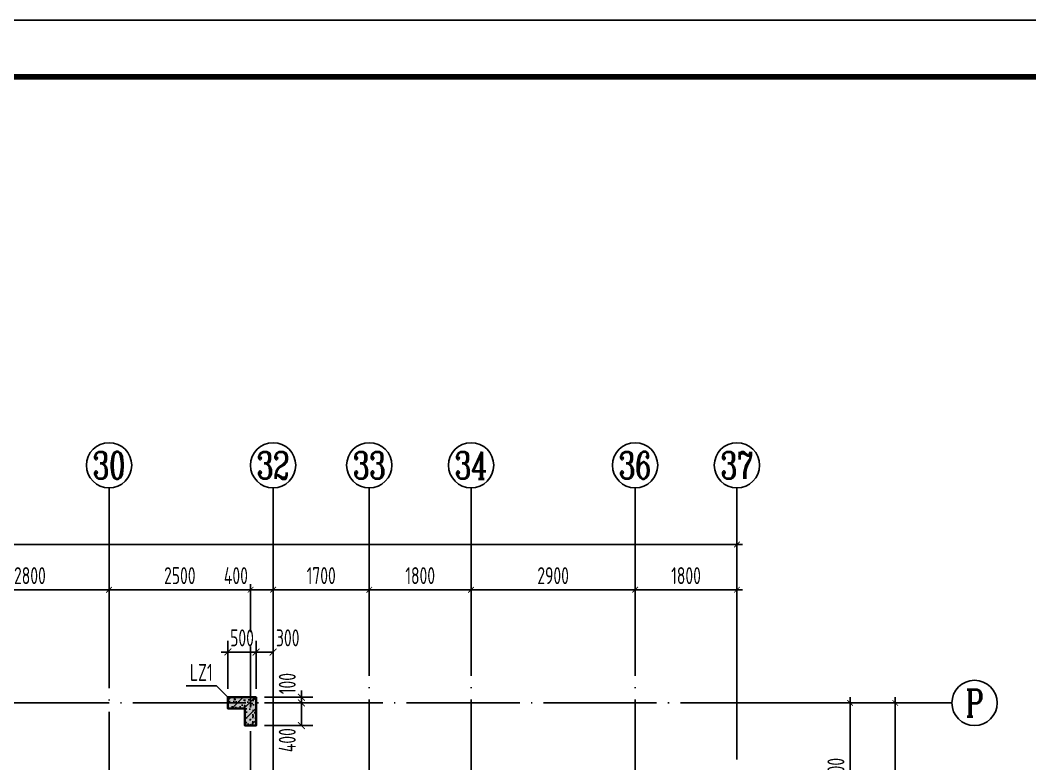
# Model space of a CAD drawing. Extents: x -1058961 to 23600, y -449123 to 2751847.
# Drawn here: x -407633 to -389783, y -35105 to -21961 of the extents above; entities that cross this region are included whole.
import ezdxf
from ezdxf.enums import TextEntityAlignment as Align

# ---------------------------------------------------------------- set-up
doc = ezdxf.new("R2010")
doc.units = 0
doc.header["$LTSCALE"] = 1000
doc.linetypes.add('DOTE', pattern=[2.42, 2, -0.2, 0.02, -0.2])
doc.layers.get('0').update_dxf_attribs({"linetype": 'CONTINUOUS'})
doc.layers.get('DEFPOINTS').update_dxf_attribs({"linetype": 'CONTINUOUS'})
for name, color, linetype in [('-TK', 7, 'CONTINUOUS'), ('A-AXIS', 1, 'CONTINUOUS'), ('A-DOTE', 10, 'DOTE'), ('AXIS_NUM', 7, 'CONTINUOUS'), ('COLU_DE_TEXT', 7, 'CONTINUOUS'), ('LABEL', 1, 'CONTINUOUS'), ('S-Q墙标注', 3, 'CONTINUOUS'), ('S-X详图填充', 252, 'CONTINUOUS'), ('S-X详图实线', 4, 'CONTINUOUS'), ('S-Y一般标注', 3, 'CONTINUOUS'), ('S-Z柱填充', 252, 'CONTINUOUS'), ('S-Z柱实线', 6, 'CONTINUOUS')]:
    doc.layers.add(name, color=color, linetype=linetype)
doc.styles.add('TSSD_Axis', font='complex.shx', dxfattribs={"width": 0.7, "bigfont": 'hztxt.shx'})
doc.styles.add('TSSD_DIMENSION', font='Tssdeng.shx', dxfattribs={"width": 0.7, "bigfont": 'tssdchn.shx'})
doc.styles.add('TSSD_REIN', font='tssdeng.shx', dxfattribs={"width": 0.7, "height": 300, "bigfont": 'tssdchn.shx'})
doc.styles.add('结构文字', font='zstxt.shx', dxfattribs={"width": 0.7, "bigfont": 'zshz.shx'})
doc.dimstyles.new('STRUCK', dxfattribs={"dimtxt": 400, "dimasz": 121, "dimexe": 200, "dimexo": 150, "dimgap": 115, "dimtad": 1, "dimdec": 0, "dimdsep": 46, "dimtxsty": '结构文字', "dimblk": 'ARCHTICK', "dimcen": 400, "dimclrd": 3, "dimclre": 3, "dimclrt": 7, "dimadec": 0, "dimazin": 0, "dimtfac": 1, "dimtdec": 0, "dimtix": 1, "dimtmove": 2, "dimatfit": 3, "dimldrblk": '_DIMX', "dimfxl": 0, "dimtolj": 1, "dimtzin": 0, "dimarcsym": 0})
doc.dimstyles.new('TSSD_100_100', dxfattribs={"dimtxt": 300, "dimasz": 100, "dimexe": 100, "dimexo": 250, "dimgap": 100, "dimtad": 1, "dimdec": 0, "dimzin": 0, "dimdsep": 46, "dimtxsty": 'TSSD_DIMENSION', "dimblk": 'ARCHTICK', "dimcen": 0, "dimdle": 100, "dimclrt": 7, "dimadec": 0, "dimazin": 0, "dimtfac": 1, "dimtdec": 0, "dimtix": 1, "dimtmove": 2, "dimatfit": 3, "dimldrblk": 'ARCHTICK', "dimfxl": 0, "dimtolj": 1, "dimtzin": 0, "dimarcsym": 0})

# ---------------------------------------------------------------- blocks, each defined once
blk = doc.blocks.new('ts_axno')
at = {"color": 0, "linetype": 'ByBlock', "lineweight": -2}
blk.add_circle((0, 0), 0.5, dxfattribs=at)
at = {"color": 0, "linetype": 'ByBlock', "lineweight": -2, "style": 'TSSD_Axis', "width": 0.7}
blk.add_attdef('A', text='', height=0.6, dxfattribs=at).set_placement((0, 0), align=Align.MIDDLE_CENTER)
blk = doc.blocks.new('_ArchTick')
at = {"color": 0, "linetype": 'ByBlock', "const_width": 0.15}
blk.add_lwpolyline([(-0.5, -0.5), (0.5, 0.5)], dxfattribs=at)
blk = doc.blocks.new('*D3141')
at = {"layer": 'DEFPOINTS', "color": 0}
for p in [(43500, 22100), (40700, 21100), (43500, 21100)]:
    blk.add_point(p, dxfattribs=at)
at = {"layer": 'S-Y一般标注', "color": 0, "lineweight": -2}
for p, q in [((40700, 21350), (40700, 22200)), ((43500, 21350), (43500, 22200)), ((40600, 22100), (43600, 22100))]:
    blk.add_line(p, q, dxfattribs=at)
at = {"layer": 'S-Y一般标注', "color": 0, "lineweight": -2, "xscale": 100, "yscale": 100, "zscale": 100, "rotation": 180}
blk.add_blockref('_ArchTick', (40700, 22100), dxfattribs=at)
at = {"layer": 'S-Y一般标注', "color": 0, "lineweight": -2, "xscale": 100, "yscale": 100, "zscale": 100}
blk.add_blockref('_ArchTick', (43500, 22100), dxfattribs=at)
at = {"layer": 'S-Y一般标注', "color": 7, "insert": (42100, 22350), "char_height": 300, "attachment_point": 5, "style": 'TSSD_DIMENSION'}
blk.add_mtext('\\A1;2800', dxfattribs=at)
blk = doc.blocks.new('*D3142')
at = {"layer": 'DEFPOINTS', "color": 0}
for p in [(46400, 22100), (46000, 21100), (46400, 21100)]:
    blk.add_point(p, dxfattribs=at)
at = {"layer": 'S-Y一般标注', "color": 0, "lineweight": -2}
for p, q in [((46000, 21350), (46000, 22200)), ((46400, 21350), (46400, 22200)), ((45900, 22100), (46500, 22100))]:
    blk.add_line(p, q, dxfattribs=at)
at = {"layer": 'S-Y一般标注', "color": 0, "lineweight": -2, "xscale": 100, "yscale": 100, "zscale": 100, "rotation": 180}
blk.add_blockref('_ArchTick', (46000, 22100), dxfattribs=at)
at = {"layer": 'S-Y一般标注', "color": 0, "lineweight": -2, "xscale": 100, "yscale": 100, "zscale": 100}
blk.add_blockref('_ArchTick', (46400, 22100), dxfattribs=at)
at = {"layer": 'S-Y一般标注', "color": 7, "insert": (45742, 22350), "char_height": 300, "attachment_point": 5, "style": 'TSSD_DIMENSION'}
blk.add_mtext('\\A1;400', dxfattribs=at)
blk = doc.blocks.new('*D3143')
at = {"layer": 'DEFPOINTS', "color": 0}
for p in [(48100, 22100), (46400, 21100), (48100, 21100)]:
    blk.add_point(p, dxfattribs=at)
at = {"layer": 'S-Y一般标注', "color": 0, "lineweight": -2}
for p, q in [((46400, 21350), (46400, 22200)), ((48100, 21350), (48100, 22200)), ((46300, 22100), (48200, 22100))]:
    blk.add_line(p, q, dxfattribs=at)
at = {"layer": 'S-Y一般标注', "color": 0, "lineweight": -2, "xscale": 100, "yscale": 100, "zscale": 100, "rotation": 180}
blk.add_blockref('_ArchTick', (46400, 22100), dxfattribs=at)
at = {"layer": 'S-Y一般标注', "color": 0, "lineweight": -2, "xscale": 100, "yscale": 100, "zscale": 100}
blk.add_blockref('_ArchTick', (48100, 22100), dxfattribs=at)
at = {"layer": 'S-Y一般标注', "color": 7, "insert": (47250, 22350), "char_height": 300, "attachment_point": 5, "style": 'TSSD_DIMENSION'}
blk.add_mtext('\\A1;1700', dxfattribs=at)
blk = doc.blocks.new('*D3144')
at = {"layer": 'DEFPOINTS', "color": 0}
for p in [(49900, 22100), (48100, 21100), (49900, 21100)]:
    blk.add_point(p, dxfattribs=at)
at = {"layer": 'S-Y一般标注', "color": 0, "lineweight": -2}
for p, q in [((48100, 21350), (48100, 22200)), ((49900, 21350), (49900, 22200)), ((48000, 22100), (50000, 22100))]:
    blk.add_line(p, q, dxfattribs=at)
at = {"layer": 'S-Y一般标注', "color": 0, "lineweight": -2, "xscale": 100, "yscale": 100, "zscale": 100, "rotation": 180}
blk.add_blockref('_ArchTick', (48100, 22100), dxfattribs=at)
at = {"layer": 'S-Y一般标注', "color": 0, "lineweight": -2, "xscale": 100, "yscale": 100, "zscale": 100}
blk.add_blockref('_ArchTick', (49900, 22100), dxfattribs=at)
at = {"layer": 'S-Y一般标注', "color": 7, "insert": (49000, 22350), "char_height": 300, "attachment_point": 5, "style": 'TSSD_DIMENSION'}
blk.add_mtext('\\A1;1800', dxfattribs=at)
blk = doc.blocks.new('*D3145')
at = {"layer": 'DEFPOINTS', "color": 0}
for p in [(52800, 22100), (49900, 21100), (52800, 21100)]:
    blk.add_point(p, dxfattribs=at)
at = {"layer": 'S-Y一般标注', "color": 0, "lineweight": -2}
for p, q in [((49900, 21350), (49900, 22200)), ((52800, 21350), (52800, 22200)), ((49800, 22100), (52900, 22100))]:
    blk.add_line(p, q, dxfattribs=at)
at = {"layer": 'S-Y一般标注', "color": 0, "lineweight": -2, "xscale": 100, "yscale": 100, "zscale": 100, "rotation": 180}
blk.add_blockref('_ArchTick', (49900, 22100), dxfattribs=at)
at = {"layer": 'S-Y一般标注', "color": 0, "lineweight": -2, "xscale": 100, "yscale": 100, "zscale": 100}
blk.add_blockref('_ArchTick', (52800, 22100), dxfattribs=at)
at = {"layer": 'S-Y一般标注', "color": 7, "insert": (51350, 22350), "char_height": 300, "attachment_point": 5, "style": 'TSSD_DIMENSION'}
blk.add_mtext('\\A1;2900', dxfattribs=at)
blk = doc.blocks.new('*D3146')
at = {"layer": 'DEFPOINTS', "color": 0}
for p in [(54600, 22100), (52800, 21100), (54600, 21100)]:
    blk.add_point(p, dxfattribs=at)
at = {"layer": 'S-Y一般标注', "color": 0, "lineweight": -2}
for p, q in [((52800, 21350), (52800, 22200)), ((54600, 21350), (54600, 22200)), ((52700, 22100), (54700, 22100))]:
    blk.add_line(p, q, dxfattribs=at)
at = {"layer": 'S-Y一般标注', "color": 0, "lineweight": -2, "xscale": 100, "yscale": 100, "zscale": 100, "rotation": 180}
blk.add_blockref('_ArchTick', (52800, 22100), dxfattribs=at)
at = {"layer": 'S-Y一般标注', "color": 0, "lineweight": -2, "xscale": 100, "yscale": 100, "zscale": 100}
blk.add_blockref('_ArchTick', (54600, 22100), dxfattribs=at)
at = {"layer": 'S-Y一般标注', "color": 7, "insert": (53700, 22350), "char_height": 300, "attachment_point": 5, "style": 'TSSD_DIMENSION'}
blk.add_mtext('\\A1;1800', dxfattribs=at)
blk = doc.blocks.new('*D3147')
at = {"layer": 'DEFPOINTS', "color": 0}
for p in [(54600, 22900), (4600, 21100), (54600, 21100)]:
    blk.add_point(p, dxfattribs=at)
at = {"layer": 'S-Y一般标注', "color": 0, "lineweight": -2}
for p, q in [((4500, 22900), (54700, 22900)), ((4600, 21350), (4600, 23000)), ((54600, 21350), (54600, 23000))]:
    blk.add_line(p, q, dxfattribs=at)
at = {"layer": 'S-Y一般标注', "color": 0, "lineweight": -2, "xscale": 100, "yscale": 100, "zscale": 100, "rotation": 180}
blk.add_blockref('_ArchTick', (4600, 22900), dxfattribs=at)
at = {"layer": 'S-Y一般标注', "color": 0, "lineweight": -2, "xscale": 100, "yscale": 100, "zscale": 100}
blk.add_blockref('_ArchTick', (54600, 22900), dxfattribs=at)
at = {"layer": 'S-Y一般标注', "color": 7, "insert": (29600, 23150), "char_height": 300, "attachment_point": 5, "style": 'TSSD_DIMENSION'}
blk.add_mtext('\\A1;50000', dxfattribs=at)
blk = doc.blocks.new('*D3163')
at = {"layer": 'DEFPOINTS', "color": 0}
for p in [(46000, 22100), (43500, 21100), (46000, 21100)]:
    blk.add_point(p, dxfattribs=at)
at = {"layer": 'S-Y一般标注', "color": 0, "lineweight": -2}
for p, q in [((43500, 21350), (43500, 22200)), ((46000, 21350), (46000, 22200)), ((43400, 22100), (46100, 22100))]:
    blk.add_line(p, q, dxfattribs=at)
at = {"layer": 'S-Y一般标注', "color": 0, "lineweight": -2, "xscale": 100, "yscale": 100, "zscale": 100, "rotation": 180}
blk.add_blockref('_ArchTick', (43500, 22100), dxfattribs=at)
at = {"layer": 'S-Y一般标注', "color": 0, "lineweight": -2, "xscale": 100, "yscale": 100, "zscale": 100}
blk.add_blockref('_ArchTick', (46000, 22100), dxfattribs=at)
at = {"layer": 'S-Y一般标注', "color": 7, "insert": (44750, 22350), "char_height": 300, "attachment_point": 5, "style": 'TSSD_DIMENSION'}
blk.add_mtext('\\A1;2500', dxfattribs=at)
blk = doc.blocks.new('*D3187')
at = {"layer": 'DEFPOINTS', "color": 0}
for p in [(55600, 20100), (57400, 20100), (55600, 4600)]:
    blk.add_point(p, dxfattribs=at)
at = {"layer": 'S-Y一般标注', "color": 0, "lineweight": -2}
for p, q in [((57400, 4500), (57400, 20200)), ((55850, 20100), (57500, 20100)), ((55850, 4600), (57500, 4600))]:
    blk.add_line(p, q, dxfattribs=at)
at = {"layer": 'S-Y一般标注', "color": 0, "lineweight": -2, "xscale": 100, "yscale": 100, "zscale": 100}
for p, rotation in [((57400, 20100), 90), ((57400, 4600), 270)]:
    blk.add_blockref('_ArchTick', p, dxfattribs=dict(at, rotation=rotation))
at = {"layer": 'S-Y一般标注', "color": 7, "insert": (57150, 12350), "char_height": 300, "attachment_point": 5, "rotation": 90, "style": 'TSSD_DIMENSION'}
blk.add_mtext('\\A1;15500', dxfattribs=at)
blk = doc.blocks.new('*D3190')
at = {"layer": 'DEFPOINTS', "color": 0}
for p in [(55600, 20100), (56600, 20100), (55600, 17600)]:
    blk.add_point(p, dxfattribs=at)
at = {"layer": 'S-Y一般标注', "color": 0, "lineweight": -2}
for p, q in [((56600, 17500), (56600, 20200)), ((55850, 20100), (56700, 20100)), ((55850, 17600), (56700, 17600))]:
    blk.add_line(p, q, dxfattribs=at)
at = {"layer": 'S-Y一般标注', "color": 0, "lineweight": -2, "xscale": 100, "yscale": 100, "zscale": 100}
for p, rotation in [((56600, 20100), 90), ((56600, 17600), 270)]:
    blk.add_blockref('_ArchTick', p, dxfattribs=dict(at, rotation=rotation))
at = {"layer": 'S-Y一般标注', "color": 7, "insert": (56350, 18850), "char_height": 300, "attachment_point": 5, "rotation": 90, "style": 'TSSD_DIMENSION'}
blk.add_mtext('\\A1;2500', dxfattribs=at)
blk = doc.blocks.new('*D1141')
at = {"layer": 'DEFPOINTS', "color": 0}
for p in [(-403461, -33929), (-403461, -34029), (-402661, -33929)]:
    blk.add_point(p, dxfattribs=at)
at = {"layer": 'S-Q墙标注', "color": 3, "lineweight": -2}
for p, q in [((-402661, -33929), (-402661, -33808)), ((-403311, -33929), (-402461, -33929)), ((-403311, -34029), (-402461, -34029)), ((-402661, -34029), (-402661, -33929)), ((-402661, -34029), (-402661, -34150))]:
    blk.add_line(p, q, dxfattribs=at)
at = {"layer": 'S-Q墙标注', "color": 3, "lineweight": -2, "xscale": 121, "yscale": 121, "zscale": 121}
for p, rotation in [((-402661, -33929), 270), ((-402661, -34029), 90)]:
    blk.add_blockref('_ArchTick', p, dxfattribs=dict(at, rotation=rotation))
at = {"layer": 'S-Q墙标注', "color": 7, "insert": (-402911, -33687), "char_height": 300, "attachment_point": 5, "rotation": 90, "style": 'TSSD_REIN'}
blk.add_mtext('\\A1;100', dxfattribs=at)
blk = doc.blocks.new('_DIMX')
blk.add_line((-150, 0), (150, 0))
at = {"const_width": 50}
blk.add_lwpolyline([(-70, -70), (70, 70)], dxfattribs=at)
blk = doc.blocks.new('*D1142')
at = {"layer": 'DEFPOINTS', "color": 0}
for p in [(-403461, -34029), (-402661, -34029), (-403461, -34429)]:
    blk.add_point(p, dxfattribs=at)
at = {"layer": 'S-Q墙标注', "color": 3, "lineweight": -2}
for p, q in [((-403311, -34029), (-402461, -34029)), ((-402661, -34429), (-402661, -34029)), ((-403311, -34429), (-402461, -34429))]:
    blk.add_line(p, q, dxfattribs=at)
at = {"layer": 'S-Q墙标注', "color": 3, "lineweight": -2, "xscale": 121, "yscale": 121, "zscale": 121}
for p, rotation in [((-402661, -34029), 90), ((-402661, -34429), 270)]:
    blk.add_blockref('_ArchTick', p, dxfattribs=dict(at, rotation=rotation))
at = {"layer": 'S-Q墙标注', "color": 7, "insert": (-402911, -34687), "char_height": 300, "attachment_point": 5, "rotation": 90, "style": 'TSSD_REIN'}
blk.add_mtext('\\A1;400', dxfattribs=at)
blk = doc.blocks.new('*D1146')
at = {"layer": 'DEFPOINTS', "color": 0}
for p in [(-403961, -33129), (-403961, -33929), (-403461, -33929)]:
    blk.add_point(p, dxfattribs=at)
at = {"layer": 'S-Q墙标注', "color": 3, "lineweight": -2}
for p, q in [((-403961, -33779), (-403961, -32929)), ((-403461, -33779), (-403461, -32929)), ((-403961, -33129), (-404082, -33129)), ((-403461, -33129), (-403961, -33129)), ((-403461, -33129), (-403340, -33129))]:
    blk.add_line(p, q, dxfattribs=at)
at = {"layer": 'S-Q墙标注', "color": 3, "lineweight": -2, "xscale": 121, "yscale": 121, "zscale": 121}
blk.add_blockref('_ArchTick', (-403961, -33129), dxfattribs=at)
at = {"layer": 'S-Q墙标注', "color": 3, "lineweight": -2, "xscale": 121, "yscale": 121, "zscale": 121, "rotation": 180}
blk.add_blockref('_ArchTick', (-403461, -33129), dxfattribs=at)
at = {"layer": 'S-Q墙标注', "color": 7, "insert": (-403711, -32879), "char_height": 300, "attachment_point": 5, "style": 'TSSD_REIN'}
blk.add_mtext('\\A1;500', dxfattribs=at)
blk = doc.blocks.new('*D1147')
at = {"layer": 'DEFPOINTS', "color": 0}
for p in [(-403461, -33129), (-403461, -33929), (-403161, -33929)]:
    blk.add_point(p, dxfattribs=at)
at = {"layer": 'S-Q墙标注', "color": 3, "lineweight": -2}
for p, q in [((-403461, -33779), (-403461, -32929)), ((-403161, -33779), (-403161, -32929)), ((-403161, -33129), (-403461, -33129))]:
    blk.add_line(p, q, dxfattribs=at)
at = {"layer": 'S-Q墙标注', "color": 3, "lineweight": -2, "xscale": 121, "yscale": 121, "zscale": 121, "rotation": 180}
blk.add_blockref('_ArchTick', (-403461, -33129), dxfattribs=at)
at = {"layer": 'S-Q墙标注', "color": 3, "lineweight": -2, "xscale": 121, "yscale": 121, "zscale": 121}
blk.add_blockref('_ArchTick', (-403161, -33129), dxfattribs=at)
at = {"layer": 'S-Q墙标注', "color": 7, "insert": (-402903, -32879), "char_height": 300, "attachment_point": 5, "style": 'TSSD_REIN'}
blk.add_mtext('\\A1;300', dxfattribs=at)
blk = doc.blocks.new('A1')
blk.add_lwpolyline([(0, 59400), (0, 0), (84100, 0), (84100, 59400)], close=True)
at = {"const_width": 100}
blk.add_lwpolyline([(2500, 58400), (2500, 1000), (83100, 1000), (83100, 58400)], close=True, dxfattribs=at)
blk = doc.blocks.new('20210726.16350016')
at = {"layer": 'A-AXIS'}
for p, q in [((43500, 21100), (43500, 23900)), ((46400, 21100), (46400, 23900)), ((48100, 21100), (48100, 23900)), ((49900, 21100), (49900, 23900)), ((52800, 21100), (52800, 23900)), ((54600, 21100), (54600, 23900)), ((55600, 20100), (58400, 20100))]:
    blk.add_line(p, q, dxfattribs=at)
at = {"layer": 'A-DOTE'}
for p, q in [((43500, 13100.3), (43500, 21100)), ((46000, 17600), (46000, 21100)), ((46400, 13700), (46400, 21100)), ((48100, 10900), (48100, 21100)), ((49900, 10900), (49900, 21100)), ((52800, 10900), (52800, 21100)), ((54600, 21100), (54600, 3600)), ((55600, 20100), (3600, 20100))]:
    blk.add_line(p, q, dxfattribs=at)
at = {"layer": 'A-AXIS'}
ref = blk.add_blockref('ts_axno', (43500, 24300), dxfattribs=dict(at, xscale=800, yscale=800, zscale=800))
ref.add_attrib('18', '30', dxfattribs={"layer": 'AXIS_NUM', "height": 480, "style": 'TSSD_Axis', "width": 0.7}).set_placement((43500, 24300), align=Align.MIDDLE_CENTER)
ref = blk.add_blockref('ts_axno', (46400, 24300), dxfattribs=dict(at, xscale=800, yscale=800, zscale=800))
ref.add_attrib('19', '32', dxfattribs={"layer": 'AXIS_NUM', "height": 480, "style": 'TSSD_Axis', "width": 0.7}).set_placement((46400, 24300), align=Align.MIDDLE_CENTER)
ref = blk.add_blockref('ts_axno', (48100, 24300), dxfattribs=dict(at, xscale=800, yscale=800, zscale=800))
ref.add_attrib('20', '33', dxfattribs={"layer": 'AXIS_NUM', "height": 480, "style": 'TSSD_Axis', "width": 0.7}).set_placement((48100, 24300), align=Align.MIDDLE_CENTER)
ref = blk.add_blockref('ts_axno', (49900, 24300), dxfattribs=dict(at, xscale=800, yscale=800, zscale=800))
ref.add_attrib('21', '34', dxfattribs={"layer": 'AXIS_NUM', "height": 480, "style": 'TSSD_Axis', "width": 0.7}).set_placement((49900, 24300), align=Align.MIDDLE_CENTER)
ref = blk.add_blockref('ts_axno', (52800, 24300), dxfattribs=dict(at, xscale=800, yscale=800, zscale=800))
ref.add_attrib('22', '36', dxfattribs={"layer": 'AXIS_NUM', "height": 480, "style": 'TSSD_Axis', "width": 0.7}).set_placement((52800, 24300), align=Align.MIDDLE_CENTER)
ref = blk.add_blockref('ts_axno', (54600, 24300), dxfattribs=dict(at, xscale=800, yscale=800, zscale=800))
ref.add_attrib('23', '37', dxfattribs={"layer": 'AXIS_NUM', "height": 480, "style": 'TSSD_Axis', "width": 0.7}).set_placement((54600, 24300), align=Align.MIDDLE_CENTER)
ref = blk.add_blockref('ts_axno', (58800, 20100), dxfattribs=dict(at, xscale=-800, yscale=800, zscale=800))
ref.add_attrib('G', 'P', dxfattribs={"layer": 'AXIS_NUM', "height": 480, "style": 'TSSD_Axis', "width": 0.7}).set_placement((58800, 20100), align=Align.MIDDLE_CENTER)
at = {"layer": 'S-Y一般标注'}
for base, p1, p2, picture, middle in [((54600, 22900), (4600, 21100), (54600, 21100), '*D3147', (29600, 23150)), ((43500, 22100), (40700, 21100), (43500, 21100), '*D3141', (42100, 22350)), ((46000, 22100), (43500, 21100), (46000, 21100), '*D3163', (44750, 22350)), ((48100, 22100), (46400, 21100), (48100, 21100), '*D3143', (47250, 22350)), ((49900, 22100), (48100, 21100), (49900, 21100), '*D3144', (49000, 22350)), ((52800, 22100), (49900, 21100), (52800, 21100), '*D3145', (51350, 22350)), ((54600, 22100), (52800, 21100), (54600, 21100), '*D3146', (53700, 22350))]:
    dim = blk.add_linear_dim(base=base, p1=p1, p2=p2, dimstyle='TSSD_100_100', dxfattribs=at)
    dim.commit()
    dim.dimension.update_dxf_attribs({"geometry": picture, "text_midpoint": middle})
dim = blk.add_linear_dim(base=(46400, 22100), p1=(46000, 21100), p2=(46400, 21100), dimstyle='TSSD_100_100', dxfattribs=at)
dim.commit()
dim.dimension.update_dxf_attribs({"geometry": '*D3142', "text_midpoint": (45741.9, 22350), "dimtype": 160})
for base, p1, picture, middle in [((57400, 20100), (55600, 4600), '*D3187', (57150, 12350)), ((56600, 20100), (55600, 17600), '*D3190', (56350, 18850))]:
    dim = blk.add_linear_dim(base=base, p1=p1, p2=(55600, 20100), angle=90, dimstyle='TSSD_100_100', dxfattribs=at)
    dim.commit()
    dim.dimension.update_dxf_attribs({"geometry": picture, "text_midpoint": middle})

msp = doc.modelspace()

# ---------------------------------------------------------------- hatches: boundary and pattern name
at = {"layer": 'S-X详图填充'}
h = msp.add_hatch(color=256, dxfattribs=at)
h.dxf.hatch_style = 1
h.paths.add_polyline_path([(-403960.88, -33928.87), (-403460.88, -33928.87), (-403460.88, -34428.87), (-403660.88, -34428.87), (-403660.88, -34128.87), (-403960.88, -34128.87)])
at = {"layer": 'S-Z柱填充'}
h = msp.add_hatch(dxfattribs=at)
h.set_pattern_fill('ARMORED', color=256, scale=30, style=0)
h.set_pattern_definition([(50, (-459237.93, -189814.49), (215.17805, -18.82564), [22.5, -247.5]), (355, (-459237.93, -189814.49), (-41.6254, 225.65764), [18, -198]), (100.4514, (-459220, -189816.06), (173.55281, 206.83186), [19.12206, -210.34263]), (46.1842, (-459237.93, -189754.5), (320.1723, -49.6557), [33.75, -371.25]), (96.6356, (-459211.25, -189758.63), (280.3988, 292.23536), [28.6831, -315.5139]), (351.1842, (-459237.93, -189754.5), (280.3986, 292.2356), [27, -297]), (21, (-459207.93, -189769.49), (179.07212, -120.78567), [22.5, -247.5]), (326, (-459207.93, -189769.49), (72.9946, 217.545), [18, -198]), (71.4514, (-459193, -189779.55), (252.0668, 96.75915), [19.12206, -210.34263]), (37.5, (-459237.93, -189814.49), (3.647957, 99.868156), [0, -195.6, 0, -201, 0, -198.75]), (7.5, (-459237.93, -189814.49), (78.92086, 118.323514), [0, -114.6, 0, -191.1, 0, -75.75]), (327.5, (-459304.83, -189814.49), (160.14673, -6.76646), [0, -75, 0, -234, 0, -310.5]), (317.5, (-459334.83, -189814.49), (174.95585, 30.0315), [0, -97.5, 0, -155.4, 0, -220.5]), (45, (-459237.93, -189814.49), (-106.06602, 106.06602), [])])
h.paths.add_polyline_path([(-403960.87, -33928.88), (-403460.87, -33928.88), (-403460.87, -34428.88), (-403660.87, -34428.88), (-403660.87, -34128.88), (-403960.87, -34128.88)])

# ---------------------------------------------------------------- linework, layer by layer
at = {"layer": 'LABEL'}
msp.add_lwpolyline([(-403960.87, -33928.88), (-404160.87, -33728.88), (-404699.82, -33728.88)], dxfattribs=at)
at = {"layer": 'S-X详图实线'}
msp.add_lwpolyline([(-403660.88, -34428.87), (-403660.88, -34128.87), (-403960.88, -34128.87), (-403960.88, -33928.87), (-403460.88, -33928.87), (-403460.88, -34428.87), (-403660.88, -34428.87)], dxfattribs=at)
at = {"layer": 'S-Z柱实线', "lineweight": 35}
for points in [[(-403960.88, -33928.87), (-403460.88, -33928.87), (-403460.88, -34428.87), (-403660.88, -34428.87), (-403660.88, -34128.87), (-403960.88, -34128.87), (-403960.88, -33928.87)], [(-403960.87, -33928.88), (-403460.87, -33928.88), (-403460.87, -34428.88), (-403660.87, -34428.88), (-403660.87, -34128.88), (-403960.87, -34128.88), (-403960.87, -33928.88)]]:
    msp.add_lwpolyline(points, dxfattribs=at)

# ---------------------------------------------------------------- block references
at = {"layer": '-TK'}
msp.add_blockref('A1', (-459602.31, -81361.18), dxfattribs=at)
at = {"layer": 'A-DOTE'}
msp.add_blockref('20210726.16350016', (-449560.87, -54128.93), dxfattribs=at)

# ---------------------------------------------------------------- texts
at = {"layer": 'COLU_DE_TEXT', "style": 'TSSD_REIN', "width": 0.7}
msp.add_text('LZ1', height=300, dxfattribs=at).set_placement((-404632.41, -33728.88), align=Align.BOTTOM_LEFT)

# ---------------------------------------------------------------- dimensions: what is measured, and where the dimension line sits
at = {"layer": 'S-Q墙标注'}
dim = msp.add_linear_dim(base=(-403960.87, -33128.88), p1=(-403460.87, -33928.88), p2=(-403960.87, -33928.88), angle=180, dimstyle='STRUCK', override={"dimtxt": 300, "dimgap": 100, "dimtxsty": 'TSSD_REIN'}, dxfattribs=at)
dim.commit()
dim.dimension.update_dxf_attribs({"geometry": '*D1146', "text_midpoint": (-403710.87, -32878.88)})
for base, p1, p2, angle, picture, middle in [((-403460.87, -33128.88), (-403160.87, -33928.88), (-403460.87, -33928.88), 180, '*D1147', (-402902.79, -32878.88)), ((-402660.87, -33928.88), (-403460.87, -34028.88), (-403460.87, -33928.88), 90, '*D1141', (-402910.87, -33686.95)), ((-402660.87, -34028.88), (-403460.87, -34428.87), (-403460.87, -34028.88), 90, '*D1142', (-402910.87, -34686.95))]:
    dim = msp.add_linear_dim(base=base, p1=p1, p2=p2, angle=angle, dimstyle='STRUCK', override={"dimtxt": 300, "dimgap": 100, "dimtxsty": 'TSSD_REIN'}, dxfattribs=at)
    dim.commit()
    dim.dimension.update_dxf_attribs({"geometry": picture, "text_midpoint": middle, "dimtype": 160})

doc.saveas('drawing.dxf')
